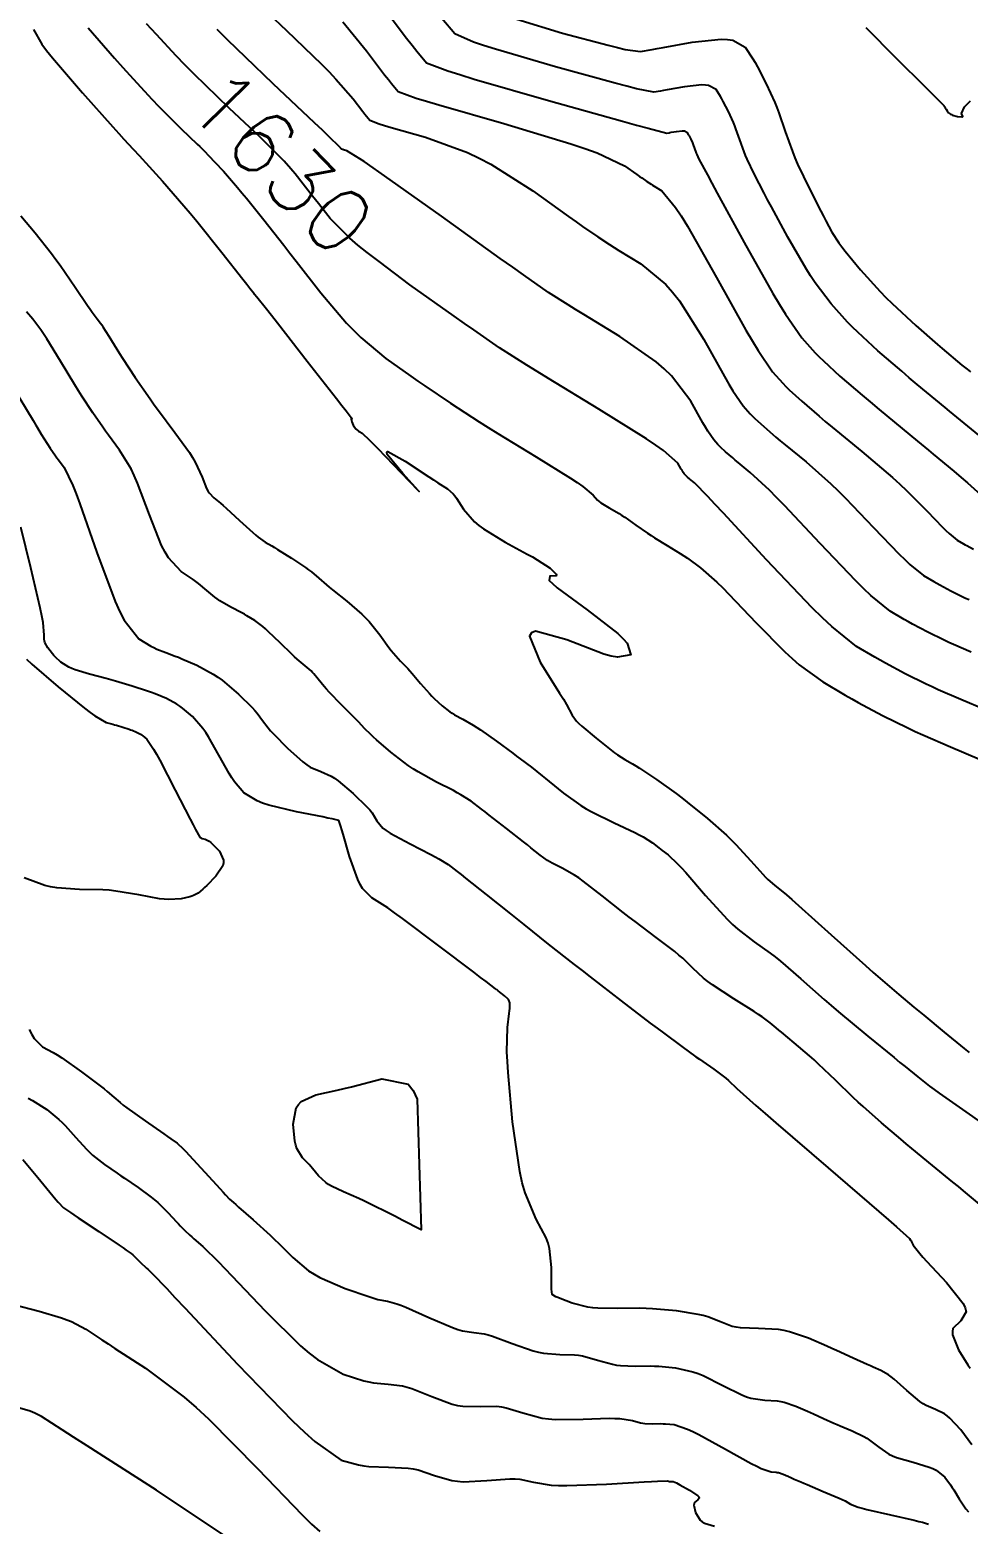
# Model space of a CAD drawing. Header units: metres. Extents: x 837117 to 838477, y 1189012 to 1191015.
# Drawn here: x 837521.6 to 837577.6, y 1189698 to 1189787.3 of the extents above; entities that cross this region are included whole.
import ezdxf

# ---------------------------------------------------------------- set-up
doc = ezdxf.new("R2010")
doc.units = ezdxf.units.M
doc.header["$LTSCALE"] = 0.3
doc.layers.add('COTAS 10', color=1, linetype='Continuous')
doc.layers.add('COTAS INT', color=252, linetype='Continuous')
doc.styles.get("Standard").update_dxf_attribs({"font": 'simplex.shx'})

msp = doc.modelspace()

# ---------------------------------------------------------------- linework, layer by layer
at = {"layer": 'COTAS 10'}
for points, elevation in [([(837578.627, 1189746.685), (837577.209, 1189747.286), (837575.848, 1189747.874), (837575.484, 1189748.04), (837575.125, 1189748.208), (837573.877, 1189748.825), (837572.694, 1189749.457), (837572.376, 1189749.633), (837572.062, 1189749.811), (837570.965, 1189750.458), (837569.49, 1189751.65), (837568.939, 1189752.171), (837568.324, 1189752.775), (837565.588, 1189755.645), (837563.017, 1189758.425), (837562.506, 1189758.971), (837562.083, 1189759.421), (837561.284, 1189760.24), (837561.082, 1189760.407), (837561.035, 1189760.446), (837560.993, 1189760.481), (837560.875, 1189760.582), (837560.789, 1189760.661), (837560.746, 1189760.704), (837560.676, 1189760.782), (837560.578, 1189760.927), (837560.54, 1189760.992), (837560.496, 1189761.066), (837560.296, 1189761.424), (837559.431, 1189762.175), (837558.967, 1189762.498), (837558.407, 1189762.872), (837555.573, 1189764.636), (837552.553, 1189766.473), (837551.874, 1189766.891), (837551.264, 1189767.271), (837549.63, 1189768.318), (837548.087, 1189769.378), (837547.534, 1189769.766), (837546.927, 1189770.195), (837544.278, 1189772.085), (837542.437, 1189773.467), (837541.718, 1189774.005), (837541.167, 1189774.453), (837540.683, 1189774.864), (837539.503, 1189776.048), (837538.809, 1189776.938), (837538.632, 1189777.164), (837538.462, 1189777.383), (837537.9, 1189778.099), (837537.41, 1189778.71), (837537.285, 1189778.862), (837537.164, 1189779.007), (837536.763, 1189779.468), (837536.032, 1189780.206), (837535.703, 1189780.525), (837535.318, 1189780.894), (837533.472, 1189782.643), (837531.373, 1189784.677), (837530.83, 1189785.226), (837530.304, 1189785.769), (837529.135, 1189787.033), (837528.539, 1189787.677)], 1630), ([(837578.276, 1189763.096), (837576.525, 1189764.53), (837576.274, 1189764.738), (837574.599, 1189766.125), (837574.122, 1189766.525), (837573.669, 1189766.907), (837572.239, 1189768.137), (837571.04, 1189769.243), (837570.732, 1189769.547), (837570.436, 1189769.85), (837569.455, 1189770.936), (837568.505, 1189772.203), (837568.228, 1189772.621), (837567.945, 1189773.067), (837566.872, 1189774.917), (837565.885, 1189776.738), (837565.657, 1189777.166), (837565.447, 1189777.56), (837564.851, 1189778.705), (837564.433, 1189779.581), (837564.335, 1189779.806), (837564.246, 1189780.022), (837563.991, 1189780.739), (837563.763, 1189781.404), (837563.692, 1189781.588), (837563.617, 1189781.773), (837563.314, 1189782.439), (837563.001, 1189783.045), (837562.919, 1189783.192), (837562.84, 1189783.329), (837562.572, 1189783.745), (837562.127, 1189783.988), (837561.937, 1189784.015), (837561.717, 1189784.025), (837560.68, 1189783.917), (837559.653, 1189783.732), (837559.439, 1189783.693), (837559.255, 1189783.66), (837558.848, 1189783.586), (837557.822, 1189783.796), (837557.249, 1189783.943), (837556.55, 1189784.127), (837552.983, 1189785.113), (837549.392, 1189786.166), (837548.678, 1189786.393), (837548.085, 1189786.592), (837546.958, 1189787.079), (837546.189, 1189787.989)], 1640), ([(837520.509, 1189766.038), (837521.752, 1189763.962), (837521.916, 1189763.691), (837522.015, 1189763.527), (837522.243, 1189763.153), (837522.773, 1189762.309), (837523.084, 1189761.859), (837523.174, 1189761.733), (837523.265, 1189761.607), (837523.61, 1189761.149), (837524.124, 1189760.09), (837524.323, 1189759.585), (837524.546, 1189758.989), (837525.556, 1189756.07), (837526.653, 1189753.141), (837526.93, 1189752.538), (837527.197, 1189752.026), (837528.066, 1189750.926), (837528.797, 1189750.487), (837528.977, 1189750.391), (837529.147, 1189750.305), (837529.678, 1189750.09), (837530.247, 1189749.889), (837530.44, 1189749.812), (837530.649, 1189749.727), (837531.533, 1189749.345), (837532.515, 1189748.812), (837532.786, 1189748.631), (837533.057, 1189748.436), (837534.03, 1189747.613), (837534.842, 1189746.814), (837535.01, 1189746.635), (837535.155, 1189746.473), (837535.473, 1189746.042), (837535.799, 1189745.596), (837535.948, 1189745.425), (837536.123, 1189745.234), (837536.967, 1189744.375), (837537.886, 1189743.557), (837538.107, 1189743.392), (837538.314, 1189743.254), (837538.943, 1189742.977), (837539.568, 1189742.715), (837539.772, 1189742.587), (837539.99, 1189742.434), (837540.891, 1189741.68), (837541.708, 1189740.874), (837541.873, 1189740.688), (837542.012, 1189740.518), (837542.29, 1189740.041), (837542.66, 1189739.602), (837542.856, 1189739.457), (837543.093, 1189739.302), (837544.284, 1189738.655), (837545.519, 1189738.033), (837545.783, 1189737.892), (837546.013, 1189737.766), (837546.561, 1189737.427), (837547.108, 1189737), (837547.338, 1189736.82), (837547.601, 1189736.612), (837548.835, 1189735.634), (837550.289, 1189734.477), (837550.692, 1189734.156), (837551.094, 1189733.835), (837552.548, 1189732.673), (837554.099, 1189731.445), (837554.563, 1189731.082), (837555.042, 1189730.709), (837556.895, 1189729.279), (837558.64, 1189727.95), (837559.05, 1189727.641), (837559.429, 1189727.356), (837560.533, 1189726.54), (837561.371, 1189725.937), (837561.582, 1189725.788), (837561.784, 1189725.645), (837562.435, 1189725.192), (837563.008, 1189724.771), (837563.16, 1189724.648), (837563.309, 1189724.522), (837563.824, 1189724.047), (837564.961, 1189723.019), (837565.502, 1189722.545), (837566.141, 1189721.988), (837569.265, 1189719.296), (837572.302, 1189716.685), (837572.886, 1189716.18), (837573.359, 1189715.77), (837574.137, 1189715.076), (837574.203, 1189714.966), (837574.226, 1189714.924), (837574.252, 1189714.877), (837574.364, 1189714.667), (837574.744, 1189714.179), (837574.939, 1189713.957), (837575.173, 1189713.697), (837576.341, 1189712.448), (837577.338, 1189711.185), (837577.464, 1189710.917), (837577.526, 1189710.684), (837577.207, 1189710.14), (837576.733, 1189709.684), (837576.697, 1189709.508), (837576.702, 1189709.31), (837577.065, 1189708.415), (837577.628, 1189707.517), (837577.76, 1189707.317)], 1620), ([(837520.577, 1189711.121), (837522.108, 1189710.728), (837523.447, 1189710.334), (837523.762, 1189710.218), (837524.052, 1189710.1), (837524.9, 1189709.648), (837525.868, 1189709.007), (837526.234, 1189708.768), (837526.642, 1189708.504), (837528.471, 1189707.33), (837530.781, 1189705.589), (837531.493, 1189704.966), (837532.236, 1189704.283), (837535.178, 1189701.308), (837537.837, 1189698.55), (837538.401, 1189698.003), (837538.891, 1189697.55)], 1610)]:
    msp.add_lwpolyline(points, dxfattribs=dict(at, elevation=elevation))
at = {"layer": 'COTAS INT'}
for points, elevation in [([(837534.716, 1189789.372), (837536.89, 1189787.286), (837538.984, 1189785.264), (837539.443, 1189784.8), (837539.85, 1189784.376), (837540.882, 1189783.189), (837541.455, 1189782.435), (837541.572, 1189782.284), (837541.672, 1189782.158), (837541.879, 1189781.912), (837542.444, 1189781.707), (837542.767, 1189781.607), (837543.164, 1189781.488), (837545.202, 1189780.903), (837547.715, 1189779.98), (837548.412, 1189779.648), (837549.109, 1189779.283), (837551.629, 1189777.688), (837553.757, 1189776.164), (837554.208, 1189775.844), (837554.598, 1189775.567), (837555.506, 1189774.937), (837556.214, 1189774.483), (837556.478, 1189774.318), (837556.772, 1189774.137), (837558.081, 1189773.341), (837559.571, 1189772.096), (837559.979, 1189771.632), (837560.386, 1189771.116), (837561.836, 1189768.819), (837563.072, 1189766.606), (837563.342, 1189766.143), (837563.582, 1189765.744), (837564.188, 1189764.844), (837564.622, 1189764.363), (837564.753, 1189764.229), (837564.889, 1189764.094), (837565.421, 1189763.604), (837566.151, 1189762.979), (837566.413, 1189762.76), (837566.7, 1189762.52), (837567.952, 1189761.487), (837569.435, 1189760.18), (837569.869, 1189759.767), (837570.312, 1189759.332), (837571.993, 1189757.581), (837573.514, 1189755.986), (837573.855, 1189755.65), (837574.161, 1189755.361), (837574.981, 1189754.699), (837575.59, 1189754.339), (837575.764, 1189754.241), (837575.941, 1189754.143), (837576.598, 1189753.792), (837577.292, 1189753.449), (837577.491, 1189753.356), (837577.693, 1189753.263)], 1634), ([(837542.471, 1189788.935), (837544.077, 1189786.821), (837544.406, 1189786.398), (837544.683, 1189786.045), (837545.265, 1189785.356), (837546.539, 1189784.87), (837547.252, 1189784.644), (837548.122, 1189784.38), (837552.567, 1189783.096), (837556.976, 1189781.861), (837557.823, 1189781.626), (837558.508, 1189781.438), (837559.632, 1189781.146), (837559.762, 1189781.17), (837559.821, 1189781.181), (837559.889, 1189781.193), (837560.218, 1189781.252), (837560.549, 1189781.287), (837560.619, 1189781.284), (837560.68, 1189781.275), (837560.822, 1189781.197), (837560.908, 1189781.064), (837560.933, 1189781.02), (837560.959, 1189780.974), (837561.059, 1189780.78), (837561.156, 1189780.567), (837561.18, 1189780.508), (837561.203, 1189780.449), (837561.276, 1189780.236), (837561.358, 1189780.007), (837561.386, 1189779.938), (837561.417, 1189779.866), (837561.551, 1189779.586), (837562.056, 1189778.644), (837562.321, 1189778.154), (837562.641, 1189777.566), (837564.248, 1189774.617), (837565.971, 1189771.555), (837566.363, 1189770.894), (837566.719, 1189770.316), (837567.699, 1189768.905), (837568.498, 1189768.021), (837568.739, 1189767.774), (837568.99, 1189767.527), (837569.966, 1189766.626), (837571.309, 1189765.478), (837571.79, 1189765.075), (837572.318, 1189764.634), (837574.62, 1189762.734), (837575.279, 1189762.188), (837575.555, 1189761.96), (837576.787, 1189760.938), (837577.231, 1189760.563), (837577.607, 1189760.24), (837578.399, 1189759.516)], 1638), ([(837540.264, 1189787.802), (837541.677, 1189786.062), (837542.766, 1189784.628), (837542.989, 1189784.341), (837543.177, 1189784.102), (837543.572, 1189783.634), (837544.645, 1189783.245), (837545.261, 1189783.055), (837546.014, 1189782.829), (837549.888, 1189781.717), (837553.899, 1189780.513), (837554.739, 1189780.229), (837555.463, 1189779.967), (837557.1, 1189779.199), (837557.837, 1189778.671), (837557.994, 1189778.56), (837558.129, 1189778.465), (837558.443, 1189778.246), (837558.688, 1189778.089), (837558.78, 1189778.032), (837558.882, 1189777.969), (837559.335, 1189777.693), (837560.154, 1189776.709), (837560.485, 1189776.199), (837560.863, 1189775.586), (837562.606, 1189772.517), (837564.36, 1189769.376), (837564.744, 1189768.718), (837565.084, 1189768.152), (837565.943, 1189766.875), (837566.56, 1189766.192), (837566.746, 1189766.001), (837566.939, 1189765.81), (837567.694, 1189765.115), (837568.73, 1189764.229), (837569.101, 1189763.917), (837569.509, 1189763.577), (837571.286, 1189762.111), (837573.111, 1189760.559), (837573.55, 1189760.165), (837573.959, 1189759.786), (837575.196, 1189758.548), (837576.108, 1189757.592), (837576.313, 1189757.39), (837576.497, 1189757.217), (837576.988, 1189756.819), (837577.354, 1189756.604), (837577.459, 1189756.544), (837577.565, 1189756.486), (837577.959, 1189756.275)], 1636), ([(837550.661, 1189787.952), (837553.399, 1189787.129), (837556.124, 1189786.394), (837556.674, 1189786.259), (837557.136, 1189786.154), (837558.064, 1189786.025), (837558.749, 1189786.15), (837559.057, 1189786.206), (837559.416, 1189786.271), (837561.143, 1189786.582), (837562.885, 1189786.764), (837563.254, 1189786.747), (837563.574, 1189786.701), (837564.321, 1189786.293), (837564.772, 1189785.593), (837564.905, 1189785.363), (837565.042, 1189785.117), (837565.568, 1189784.099), (837566.077, 1189782.979), (837566.203, 1189782.669), (837566.323, 1189782.359), (837566.706, 1189781.241), (837567.135, 1189780.038), (837567.285, 1189779.674), (837567.448, 1189779.297), (837568.151, 1189777.824), (837568.838, 1189776.476), (837568.992, 1189776.177), (837569.13, 1189775.91), (837569.496, 1189775.217), (837569.92, 1189774.579), (837570.093, 1189774.347), (837570.291, 1189774.091), (837571.211, 1189772.967), (837572.374, 1189771.68), (837572.725, 1189771.32), (837573.09, 1189770.96), (837574.512, 1189769.648), (837575.81, 1189768.516), (837576.096, 1189768.268), (837576.35, 1189768.05), (837577.001, 1189767.499), (837577.268, 1189767.284), (837577.576, 1189767.034), (837577.781, 1189766.869)], 1642), ([(837521.77, 1189787.332), (837522.273, 1189786.47), (837522.56, 1189786.091), (837522.91, 1189785.651), (837524.706, 1189783.556), (837526.516, 1189781.522), (837526.876, 1189781.12), (837527.174, 1189780.789), (837527.739, 1189780.177), (837528.106, 1189779.792), (837528.28, 1189779.603), (837528.486, 1189779.378), (837529.489, 1189778.272), (837530.767, 1189776.804), (837531.146, 1189776.352), (837531.536, 1189775.88), (837533.036, 1189774.011), (837534.287, 1189772.418), (837534.52, 1189772.12), (837534.704, 1189771.885), (837534.959, 1189771.551), (837534.944, 1189771.565), (837534.957, 1189771.549), (837534.978, 1189771.525), (837535.119, 1189771.364), (837535.699, 1189770.643), (837535.997, 1189770.265), (837536.355, 1189769.809), (837538.145, 1189767.519), (837539.881, 1189765.288), (837540.206, 1189764.87), (837540.462, 1189764.539), (837540.825, 1189764.061), (837540.773, 1189764.087), (837540.769, 1189764.073), (837540.77, 1189764.05), (837540.808, 1189763.889), (837540.889, 1189763.687), (837540.916, 1189763.638), (837540.946, 1189763.591), (837541.072, 1189763.448), (837541.211, 1189763.334), (837541.249, 1189763.307), (837541.287, 1189763.281), (837541.424, 1189763.202), (837541.86, 1189762.801), (837542.087, 1189762.573), (837542.361, 1189762.294), (837543.733, 1189760.862), (837544.771, 1189759.778), (837544.833, 1189759.718), (837544.798, 1189759.762), (837543.86, 1189760.79), (837542.923, 1189761.944), (837542.888, 1189762.068), (837542.951, 1189762.107), (837543.991, 1189761.542), (837545.399, 1189760.606), (837545.694, 1189760.411), (837545.948, 1189760.245), (837546.523, 1189759.877), (837546.857, 1189759.58), (837546.959, 1189759.458), (837547.065, 1189759.319), (837547.484, 1189758.673), (837548.136, 1189757.909), (837548.39, 1189757.696), (837548.675, 1189757.482), (837549.968, 1189756.704), (837551.292, 1189755.986), (837551.597, 1189755.811), (837551.875, 1189755.645), (837552.656, 1189755.133), (837553.021, 1189754.79), (837553.038, 1189754.731), (837553.017, 1189754.689), (837552.635, 1189754.666), (837552.598, 1189754.408), (837552.794, 1189754.216), (837553.08, 1189753.972), (837554.861, 1189752.658), (837556.701, 1189751.236), (837557.024, 1189750.925), (837557.267, 1189750.65), (837557.471, 1189749.953), (837556.689, 1189749.811), (837556.309, 1189749.885), (837555.859, 1189750.008), (837553.647, 1189750.864), (837551.778, 1189751.374), (837551.544, 1189751.279), (837551.433, 1189751.081), (837552.058, 1189749.516), (837553.219, 1189747.673), (837553.447, 1189747.301), (837553.634, 1189746.989), (837553.97, 1189746.36), (837554.232, 1189746.002), (837554.372, 1189745.86), (837554.542, 1189745.7), (837555.4, 1189744.969), (837556.302, 1189744.258), (837556.499, 1189744.111), (837556.674, 1189743.986), (837557.118, 1189743.713), (837557.587, 1189743.449), (837557.778, 1189743.33), (837557.996, 1189743.19), (837559.005, 1189742.516), (837560.192, 1189741.668), (837560.523, 1189741.419), (837560.855, 1189741.163), (837562.061, 1189740.184), (837563.195, 1189739.174), (837563.482, 1189738.899), (837563.757, 1189738.626), (837564.651, 1189737.653), (837565.366, 1189736.843), (837565.528, 1189736.673), (837565.675, 1189736.526), (837566.076, 1189736.19), (837566.775, 1189735.624), (837567.111, 1189735.332), (837567.508, 1189734.981), (837569.453, 1189733.228), (837571.499, 1189731.381), (837571.959, 1189730.971), (837572.374, 1189730.605), (837573.489, 1189729.653), (837574.401, 1189728.904), (837574.688, 1189728.667), (837574.99, 1189728.417), (837576.203, 1189727.408), (837577.408, 1189726.422), (837577.704, 1189726.188)], 1626), ([(837525.051, 1189787.449), (837526.622, 1189785.617), (837527.126, 1189785.063), (837527.727, 1189784.4), (837528.41, 1189783.645), (837528.853, 1189783.173), (837529.274, 1189782.733), (837530.605, 1189781.41), (837531.557, 1189780.494), (837531.712, 1189780.343), (837531.992, 1189780.064), (837532.259, 1189779.792), (837532.617, 1189779.412), (837533.126, 1189778.87), (837533.976, 1189777.891), (837534.234, 1189777.584), (837534.5, 1189777.261), (837535.541, 1189775.962), (837536.734, 1189774.442), (837537.096, 1189773.979), (837537.471, 1189773.497), (837538.944, 1189771.607), (837540.493, 1189769.781), (837540.917, 1189769.341), (837541.339, 1189768.929), (837542.843, 1189767.674), (837544.341, 1189766.614), (837544.757, 1189766.324), (837545.175, 1189766.036), (837546.693, 1189765.008), (837548.408, 1189763.896), (837548.95, 1189763.554), (837549.521, 1189763.197), (837551.828, 1189761.786), (837553.87, 1189760.519), (837554.274, 1189760.252), (837554.608, 1189760.022), (837555.234, 1189759.495), (837555.482, 1189759.204), (837555.579, 1189759.123), (837555.687, 1189759.041), (837556.18, 1189758.745), (837556.773, 1189758.406), (837556.945, 1189758.298), (837557.12, 1189758.184), (837557.783, 1189757.72), (837558.486, 1189757.227), (837558.688, 1189757.094), (837558.892, 1189756.963), (837559.655, 1189756.504), (837560.435, 1189756.027), (837560.651, 1189755.884), (837560.867, 1189755.737), (837561.645, 1189755.168), (837562.626, 1189754.3), (837562.97, 1189753.964), (837563.346, 1189753.587), (837564.963, 1189751.879), (837566.684, 1189750.133), (837567.125, 1189749.731), (837567.55, 1189749.365), (837568.958, 1189748.337), (837570.298, 1189747.546), (837570.682, 1189747.33), (837571.07, 1189747.114), (837572.517, 1189746.342), (837574.042, 1189745.588), (837574.48, 1189745.383), (837574.925, 1189745.18), (837576.589, 1189744.46), (837578.322, 1189743.726)], 1628), ([(837577.83, 1189750.111), (837576.771, 1189750.569), (837576.487, 1189750.698), (837576.209, 1189750.828), (837575.238, 1189751.308), (837574.317, 1189751.8), (837574.07, 1189751.937), (837573.826, 1189752.075), (837572.973, 1189752.578), (837571.826, 1189753.505), (837571.397, 1189753.911), (837570.919, 1189754.38), (837568.791, 1189756.613), (837566.664, 1189758.879), (837566.187, 1189759.369), (837565.759, 1189759.8), (837564.618, 1189760.864), (837563.891, 1189761.464), (837563.724, 1189761.603), (837563.572, 1189761.73), (837563.148, 1189762.093), (837562.839, 1189762.377), (837562.76, 1189762.456), (837562.684, 1189762.533), (837562.432, 1189762.813), (837562.08, 1189763.336), (837561.941, 1189763.567), (837561.784, 1189763.836), (837561.066, 1189765.121), (837559.908, 1189766.645), (837559.473, 1189767.065), (837558.989, 1189767.484), (837556.827, 1189768.989), (837554.663, 1189770.305), (837554.176, 1189770.605), (837553.739, 1189770.877), (837552.568, 1189771.627), (837551.067, 1189772.67), (837550.422, 1189773.127), (837549.677, 1189773.657), (837546.157, 1189776.176), (837542.755, 1189778.598), (837542.085, 1189779.066), (837541.532, 1189779.447), (837540.515, 1189780.09), (837540.314, 1189780.148), (837540.274, 1189780.159), (837540.242, 1189780.169), (837540.186, 1189780.189), (837540.166, 1189780.214), (837540.156, 1189780.226), (837540.144, 1189780.241), (837540.087, 1189780.316), (837539.436, 1189780.95), (837539.049, 1189781.318), (837538.573, 1189781.769), (837536.109, 1189784.092), (837534.447, 1189785.687), (837533.388, 1189786.702), (837532.75, 1189787.333)], 1632), ([(837571.527, 1189787.453), (837573.322, 1189785.653), (837575.085, 1189783.898), (837575.427, 1189783.557), (837575.706, 1189783.278), (837576.181, 1189782.793), (837576.241, 1189782.713), (837576.257, 1189782.69), (837576.273, 1189782.666), (837576.328, 1189782.576), (837576.384, 1189782.485), (837576.399, 1189782.461), (837576.415, 1189782.437), (837576.475, 1189782.356), (837576.594, 1189782.276), (837576.648, 1189782.252), (837576.711, 1189782.228), (837577.011, 1189782.139), (837577.266, 1189782.11), (837577.3, 1189782.125), (837577.318, 1189782.149), (837577.252, 1189782.319), (837577.414, 1189782.714), (837577.575, 1189782.88), (837577.788, 1189783.071)], 1644), ([(837521.022, 1189776.193), (837521.871, 1189775.185), (837522.852, 1189773.948), (837523.115, 1189773.598), (837523.373, 1189773.245), (837524.273, 1189771.945), (837525.005, 1189770.85), (837525.158, 1189770.627), (837525.289, 1189770.439), (837525.583, 1189770.048), (837525.781, 1189769.788), (837525.853, 1189769.682), (837525.931, 1189769.561), (837526.275, 1189769.003), (837526.755, 1189768.228), (837526.92, 1189767.971), (837527.098, 1189767.695), (837527.86, 1189766.546), (837528.742, 1189765.269), (837528.997, 1189764.913), (837529.257, 1189764.556), (837530.233, 1189763.258), (837531.094, 1189762.053), (837531.281, 1189761.756), (837531.445, 1189761.473), (837531.854, 1189760.582), (837532.121, 1189759.91), (837532.196, 1189759.766), (837532.272, 1189759.641), (837532.552, 1189759.339), (837532.961, 1189759.022), (837533.118, 1189758.887), (837533.294, 1189758.731), (837534.09, 1189757.995), (837534.884, 1189757.268), (837535.059, 1189757.117), (837535.215, 1189756.988), (837535.615, 1189756.703), (837536.023, 1189756.469), (837536.184, 1189756.371), (837536.366, 1189756.26), (837537.195, 1189755.74), (837538.034, 1189755.185), (837538.221, 1189755.051), (837538.389, 1189754.926), (837538.836, 1189754.547), (837539.287, 1189754.139), (837539.457, 1189753.996), (837539.648, 1189753.84), (837540.504, 1189753.168), (837541.408, 1189752.397), (837541.63, 1189752.179), (837541.839, 1189751.959), (837542.488, 1189751.146), (837543.022, 1189750.404), (837543.158, 1189750.228), (837543.289, 1189750.066), (837543.719, 1189749.588), (837544.143, 1189749.144), (837544.271, 1189749.002), (837544.403, 1189748.853), (837544.916, 1189748.25), (837545.441, 1189747.648), (837545.581, 1189747.499), (837545.719, 1189747.359), (837546.196, 1189746.919), (837546.668, 1189746.558), (837546.802, 1189746.468), (837546.937, 1189746.382), (837547.438, 1189746.107), (837548.058, 1189745.756), (837548.268, 1189745.623), (837548.494, 1189745.473), (837549.451, 1189744.8), (837550.42, 1189744.087), (837550.654, 1189743.912), (837550.872, 1189743.748), (837551.538, 1189743.236), (837552.179, 1189742.727), (837552.382, 1189742.564), (837552.596, 1189742.393), (837553.461, 1189741.694), (837554.495, 1189740.958), (837554.815, 1189740.762), (837555.151, 1189740.571), (837556.487, 1189739.909), (837557.71, 1189739.339), (837557.975, 1189739.204), (837558.208, 1189739.08), (837558.78, 1189738.718), (837559.144, 1189738.429), (837559.245, 1189738.351), (837559.346, 1189738.274), (837559.712, 1189738.001), (837560.278, 1189737.468), (837560.505, 1189737.225), (837560.763, 1189736.942), (837561.95, 1189735.578), (837563.239, 1189734.158), (837563.561, 1189733.841), (837563.868, 1189733.556), (837564.851, 1189732.797), (837565.816, 1189732.129), (837566.112, 1189731.9), (837566.419, 1189731.652), (837567.631, 1189730.6), (837569.032, 1189729.359), (837569.458, 1189728.993), (837569.901, 1189728.617), (837571.64, 1189727.175), (837573.222, 1189725.883), (837573.566, 1189725.601), (837573.869, 1189725.353), (837574.626, 1189724.728), (837575.334, 1189724.179), (837575.607, 1189723.979), (837575.913, 1189723.757), (837577.295, 1189722.779), (837578.632, 1189721.852)], 1624), ([(837578.429, 1189717.025), (837577.367, 1189717.916), (837577.055, 1189718.176), (837576.735, 1189718.44), (837575.515, 1189719.441), (837574.275, 1189720.461), (837573.943, 1189720.738), (837573.615, 1189721.012), (837572.469, 1189721.984), (837571.368, 1189722.956), (837571.068, 1189723.23), (837570.771, 1189723.507), (837569.713, 1189724.526), (837568.7, 1189725.499), (837568.43, 1189725.747), (837568.165, 1189725.986), (837567.247, 1189726.771), (837566.486, 1189727.396), (837566.32, 1189727.533), (837566.174, 1189727.656), (837565.81, 1189727.971), (837565.331, 1189728.323), (837565.113, 1189728.468), (837564.858, 1189728.633), (837563.627, 1189729.405), (837562.357, 1189730.236), (837562.077, 1189730.439), (837561.828, 1189730.63), (837561.186, 1189731.224), (837560.583, 1189731.822), (837560.358, 1189732.016), (837560.109, 1189732.221), (837559, 1189733.067), (837557.732, 1189734.011), (837557.381, 1189734.279), (837557.031, 1189734.55), (837555.769, 1189735.554), (837554.634, 1189736.431), (837554.364, 1189736.622), (837554.113, 1189736.79), (837553.367, 1189737.213), (837552.788, 1189737.499), (837552.642, 1189737.583), (837552.503, 1189737.667), (837552.055, 1189737.986), (837551.501, 1189738.431), (837551.295, 1189738.594), (837551.066, 1189738.775), (837550.05, 1189739.577), (837549.017, 1189740.384), (837548.778, 1189740.569), (837548.559, 1189740.737), (837547.936, 1189741.204), (837547.32, 1189741.599), (837547.106, 1189741.721), (837546.872, 1189741.849), (837545.87, 1189742.357), (837544.765, 1189742.963), (837544.466, 1189743.152), (837544.171, 1189743.351), (837543.131, 1189744.146), (837542.272, 1189744.883), (837542.09, 1189745.046), (837541.932, 1189745.19), (837541.566, 1189745.559), (837541.23, 1189745.929), (837541.091, 1189746.073), (837540.932, 1189746.237), (837540.193, 1189746.978), (837539.451, 1189747.735), (837539.29, 1189747.908), (837539.148, 1189748.065), (837538.796, 1189748.498), (837538.538, 1189748.821), (837538.455, 1189748.909), (837538.367, 1189748.995), (837538.008, 1189749.302), (837537.541, 1189749.697), (837537.385, 1189749.839), (837537.218, 1189749.996), (837536.518, 1189750.684), (837535.814, 1189751.363), (837535.645, 1189751.516), (837535.486, 1189751.652), (837535.003, 1189752.015), (837534.534, 1189752.297), (837534.383, 1189752.383), (837534.224, 1189752.471), (837533.575, 1189752.819), (837532.923, 1189753.193), (837532.763, 1189753.298), (837532.611, 1189753.405), (837532.133, 1189753.797), (837531.643, 1189754.215), (837531.483, 1189754.338), (837531.312, 1189754.463), (837530.607, 1189754.941), (837529.845, 1189755.762), (837529.638, 1189756.104), (837529.432, 1189756.496), (837528.705, 1189758.326), (837527.996, 1189760.231), (837527.802, 1189760.67), (837527.609, 1189761.072), (837526.921, 1189762.203), (837526.261, 1189763.082), (837526.085, 1189763.323), (837525.913, 1189763.564), (837525.316, 1189764.427), (837524.671, 1189765.424), (837524.467, 1189765.749), (837524.253, 1189766.095), (837523.392, 1189767.521), (837522.572, 1189768.855), (837522.385, 1189769.143), (837522.214, 1189769.397), (837521.739, 1189770.019), (837521.357, 1189770.47)], 1622), ([(837577.863, 1189702.739), (837577.2, 1189703.628), (837576.554, 1189704.326), (837576.388, 1189704.469), (837576.228, 1189704.589), (837575.695, 1189704.841), (837575.129, 1189705.084), (837574.947, 1189705.198), (837574.754, 1189705.333), (837573.969, 1189705.992), (837573.212, 1189706.657), (837573.038, 1189706.796), (837572.879, 1189706.916), (837572.432, 1189707.187), (837571.966, 1189707.388), (837571.795, 1189707.463), (837571.606, 1189707.548), (837570.771, 1189707.924), (837569.782, 1189708.37), (837569.496, 1189708.497), (837569.204, 1189708.626), (837568.106, 1189709.107), (837566.958, 1189709.497), (837566.635, 1189709.569), (837566.31, 1189709.625), (837565.117, 1189709.695), (837564.033, 1189709.735), (837563.776, 1189709.771), (837563.538, 1189709.819), (837562.836, 1189710.083), (837562.081, 1189710.389), (837561.81, 1189710.463), (837561.512, 1189710.532), (837560.211, 1189710.743), (837558.775, 1189710.876), (837558.391, 1189710.896), (837558.014, 1189710.909), (837556.703, 1189710.894), (837555.511, 1189710.904), (837555.209, 1189710.933), (837554.919, 1189710.973), (837553.972, 1189711.21), (837553.262, 1189711.479), (837553.122, 1189711.539), (837553.005, 1189711.593), (837552.786, 1189711.733), (837552.743, 1189712.038), (837552.737, 1189712.195), (837552.734, 1189712.384), (837552.748, 1189713.329), (837552.626, 1189714.475), (837552.538, 1189714.79), (837552.427, 1189715.105), (837551.829, 1189716.234), (837551.155, 1189717.809), (837550.995, 1189718.405), (837550.846, 1189719.07), (837550.407, 1189722.049), (837550.141, 1189725.001), (837550.102, 1189725.649), (837550.078, 1189726.224), (837550.115, 1189727.689), (837550.218, 1189728.512), (837550.236, 1189728.683), (837550.249, 1189728.829), (837550.257, 1189729.149), (837550.192, 1189729.311), (837550.16, 1189729.358), (837550.121, 1189729.405), (837549.926, 1189729.581), (837549.724, 1189729.736), (837549.68, 1189729.77), (837549.642, 1189729.8), (837549.545, 1189729.876), (837549.483, 1189729.926), (837549.465, 1189729.94), (837549.448, 1189729.954), (837549.385, 1189730.003), (837548.83, 1189730.428), (837548.502, 1189730.678), (837548.099, 1189730.986), (837546.013, 1189732.575), (837543.828, 1189734.209), (837543.362, 1189734.545), (837542.957, 1189734.83), (837541.995, 1189735.439), (837541.446, 1189735.986), (837541.301, 1189736.233), (837541.159, 1189736.521), (837540.671, 1189737.906), (837540.288, 1189739.242), (837540.212, 1189739.499), (837540.149, 1189739.708), (837540.03, 1189740.057), (837539.622, 1189740.155), (837539.377, 1189740.206), (837539.074, 1189740.267), (837537.503, 1189740.574), (837535.835, 1189740.977), (837535.471, 1189741.099), (837535.149, 1189741.225), (837534.342, 1189741.717), (837533.792, 1189742.378), (837533.633, 1189742.61), (837533.471, 1189742.864), (837532.863, 1189743.959), (837532.24, 1189745.064), (837532.069, 1189745.324), (837531.899, 1189745.564), (837531.29, 1189746.265), (837530.684, 1189746.777), (837530.516, 1189746.899), (837530.347, 1189747.011), (837529.736, 1189747.343), (837529.046, 1189747.624), (837528.829, 1189747.704), (837528.599, 1189747.785), (837527.674, 1189748.085), (837526.675, 1189748.382), (837526.4, 1189748.461), (837526.124, 1189748.538), (837525.134, 1189748.804), (837524.268, 1189749.069), (837524.072, 1189749.145), (837523.895, 1189749.224), (837523.411, 1189749.519), (837523.073, 1189749.834), (837522.987, 1189749.926), (837522.905, 1189750.019), (837522.638, 1189750.369), (837522.457, 1189750.706), (837522.429, 1189750.791), (837522.411, 1189750.873), (837522.424, 1189751.137), (837522.348, 1189751.9), (837522.273, 1189752.296), (837522.174, 1189752.772), (837521.623, 1189755.16), (837521.027, 1189757.59)], 1618), ([(837521.363, 1189749.71), (837521.687, 1189749.411), (837523.248, 1189748.055), (837524.823, 1189746.769), (837525.157, 1189746.515), (837525.447, 1189746.306), (837526.125, 1189745.917), (837526.516, 1189745.812), (837526.624, 1189745.782), (837526.733, 1189745.751), (837527.126, 1189745.634), (837527.491, 1189745.515), (837527.581, 1189745.483), (837527.667, 1189745.452), (837527.938, 1189745.341), (837528.179, 1189745.21), (837528.246, 1189745.166), (837528.312, 1189745.118), (837528.551, 1189744.916), (837528.957, 1189744.313), (837529.128, 1189744.013), (837529.326, 1189743.654), (837530.253, 1189741.876), (837531.144, 1189740.132), (837531.318, 1189739.795), (837531.461, 1189739.521), (837531.716, 1189739.059), (837531.795, 1189739.012), (837531.827, 1189739), (837531.863, 1189738.988), (837532.03, 1189738.948), (837532.28, 1189738.815), (837532.369, 1189738.744), (837532.466, 1189738.659), (837532.886, 1189738.23), (837533.144, 1189737.681), (837533.138, 1189737.52), (837533.099, 1189737.356), (837532.68, 1189736.73), (837532.13, 1189736.178), (837532.008, 1189736.06), (837531.899, 1189735.957), (837531.617, 1189735.709), (837531.343, 1189735.566), (837531.24, 1189735.529), (837531.124, 1189735.492), (837530.607, 1189735.367), (837529.858, 1189735.332), (837529.596, 1189735.351), (837529.311, 1189735.384), (837528.082, 1189735.606), (837526.696, 1189735.843), (837526.31, 1189735.885), (837525.924, 1189735.916), (837524.525, 1189735.942), (837523.165, 1189736.023), (837522.804, 1189736.088), (837522.45, 1189736.173), (837521.226, 1189736.634)], 1616), ([(837521.519, 1189727.57), (837521.673, 1189727.27), (837521.823, 1189727.02), (837522.319, 1189726.525), (837522.958, 1189726.191), (837523.197, 1189726.041), (837523.463, 1189725.867), (837524.648, 1189725.029), (837525.771, 1189724.189), (837525.999, 1189724.014), (837526.189, 1189723.862), (837526.574, 1189723.52), (837526.954, 1189723.191), (837527.141, 1189723.048), (837527.363, 1189722.882), (837528.462, 1189722.096), (837529.564, 1189721.324), (837529.788, 1189721.168), (837529.977, 1189721.036), (837530.368, 1189720.766), (837530.72, 1189720.435), (837530.885, 1189720.265), (837531.079, 1189720.06), (837532.022, 1189719.039), (837532.937, 1189718.034), (837533.114, 1189717.84), (837533.257, 1189717.684), (837533.497, 1189717.423), (837533.726, 1189717.221), (837533.863, 1189717.101), (837534.032, 1189716.953), (837534.907, 1189716.189), (837535.929, 1189715.267), (837536.19, 1189715.021), (837536.442, 1189714.777), (837537.273, 1189713.929), (837538.222, 1189713.145), (837538.548, 1189712.942), (837538.902, 1189712.746), (837540.407, 1189712.091), (837541.819, 1189711.599), (837542.114, 1189711.506), (837542.367, 1189711.431), (837542.933, 1189711.317), (837543.492, 1189711.174), (837543.74, 1189711.081), (837544.03, 1189710.965), (837545.414, 1189710.351), (837546.829, 1189709.747), (837547.137, 1189709.636), (837547.41, 1189709.55), (837548.093, 1189709.444), (837548.718, 1189709.378), (837548.953, 1189709.317), (837549.215, 1189709.237), (837550.388, 1189708.794), (837551.644, 1189708.35), (837551.959, 1189708.271), (837552.26, 1189708.209), (837553.228, 1189708.142), (837554.107, 1189708.123), (837554.352, 1189708.092), (837554.598, 1189708.049), (837555.491, 1189707.802), (837556.383, 1189707.552), (837556.628, 1189707.508), (837556.872, 1189707.475), (837557.746, 1189707.446), (837558.642, 1189707.457), (837558.9, 1189707.448), (837559.162, 1189707.434), (837560.144, 1189707.343), (837561.194, 1189707.106), (837561.499, 1189707), (837561.81, 1189706.876), (837562.985, 1189706.284), (837564.109, 1189705.72), (837564.388, 1189705.615), (837564.653, 1189705.531), (837565.494, 1189705.409), (837566.234, 1189705.365), (837566.436, 1189705.33), (837566.636, 1189705.286), (837567.348, 1189705.044), (837568.03, 1189704.745), (837568.211, 1189704.665), (837568.389, 1189704.586), (837569.002, 1189704.31), (837569.623, 1189704.033), (837569.806, 1189703.954), (837569.993, 1189703.873), (837570.708, 1189703.572), (837571.404, 1189703.234), (837571.58, 1189703.13), (837571.748, 1189703.022), (837572.293, 1189702.592), (837572.91, 1189702.174), (837573.124, 1189702.074), (837573.357, 1189701.98), (837574.352, 1189701.693), (837575.32, 1189701.409), (837575.536, 1189701.316), (837575.73, 1189701.217), (837576.24, 1189700.809), (837576.592, 1189700.337), (837576.686, 1189700.197), (837576.779, 1189700.053), (837577.098, 1189699.501), (837577.505, 1189698.904), (837577.653, 1189698.731)], 1616), ([(837543.41, 1189716.38), (837543.141, 1189716.517), (837541.847, 1189717.163), (837541.53, 1189717.315), (837541.231, 1189717.454), (837540.302, 1189717.856), (837539.581, 1189718.201), (837539.414, 1189718.304), (837539.26, 1189718.411), (837538.821, 1189718.824), (837538.462, 1189719.254), (837538.358, 1189719.37), (837538.253, 1189719.486), (837537.859, 1189719.895), (837537.527, 1189720.448), (837537.46, 1189720.653), (837537.404, 1189720.882), (837537.296, 1189721.897), (837537.482, 1189722.876), (837537.612, 1189723.081), (837537.776, 1189723.258), (837538.652, 1189723.66), (837539.924, 1189723.939), (837540.338, 1189724.038), (837540.778, 1189724.147), (837542.59, 1189724.619), (837544.173, 1189724.305), (837544.469, 1189723.917), (837544.703, 1189723.4), (837544.945, 1189715.59), (837543.818, 1189716.17), (837543.41, 1189716.38)], 1618), ([(837521.463, 1189723.451), (837521.727, 1189723.311), (837522.569, 1189722.779), (837523.292, 1189722.188), (837523.483, 1189722.01), (837523.669, 1189721.826), (837524.307, 1189721.114), (837524.94, 1189720.409), (837525.124, 1189720.23), (837525.312, 1189720.058), (837526.022, 1189719.497), (837526.776, 1189718.973), (837526.992, 1189718.825), (837527.211, 1189718.675), (837528.028, 1189718.123), (837528.812, 1189717.55), (837529.01, 1189717.387), (837529.201, 1189717.222), (837529.821, 1189716.61), (837530.322, 1189716.067), (837530.436, 1189715.945), (837530.54, 1189715.835), (837530.829, 1189715.54), (837531.127, 1189715.264), (837531.236, 1189715.165), (837531.357, 1189715.057), (837531.891, 1189714.587), (837532.834, 1189713.674), (837533.213, 1189713.287), (837533.642, 1189712.841), (837535.619, 1189710.746), (837537.74, 1189708.659), (837538.26, 1189708.218), (837538.752, 1189707.838), (837540.284, 1189706.959), (837541.513, 1189706.57), (837541.813, 1189706.497), (837542.095, 1189706.44), (837542.969, 1189706.361), (837543.83, 1189706.262), (837544.105, 1189706.191), (837544.396, 1189706.103), (837545.577, 1189705.628), (837546.805, 1189705.173), (837547.124, 1189705.097), (837547.436, 1189705.042), (837548.487, 1189705.023), (837549.481, 1189705.04), (837549.756, 1189705.007), (837550.03, 1189704.958), (837551.021, 1189704.649), (837552.176, 1189704.338), (837552.554, 1189704.289), (837552.958, 1189704.255), (837554.625, 1189704.265), (837556.192, 1189704.323), (837556.532, 1189704.319), (837556.832, 1189704.306), (837557.579, 1189704.19), (837558.058, 1189704.056), (837558.189, 1189704.032), (837558.32, 1189704.014), (837558.79, 1189703.999), (837559.271, 1189704.005), (837559.409, 1189704), (837559.55, 1189703.993), (837560.077, 1189703.944), (837560.876, 1189703.68), (837561.188, 1189703.537), (837561.539, 1189703.364), (837563.134, 1189702.486), (837564.681, 1189701.622), (837565.001, 1189701.458), (837565.274, 1189701.326), (837565.871, 1189701.122), (837566.158, 1189701.105), (837566.236, 1189701.092), (837566.314, 1189701.074), (837566.591, 1189700.98), (837566.856, 1189700.864), (837566.926, 1189700.833), (837566.995, 1189700.803), (837567.233, 1189700.695), (837567.641, 1189700.519), (837567.818, 1189700.444), (837568.021, 1189700.359), (837568.984, 1189699.958), (837569.929, 1189699.552), (837570.121, 1189699.464), (837570.283, 1189699.386), (837570.617, 1189699.192), (837571.067, 1189699.016), (837571.302, 1189698.949), (837571.585, 1189698.875), (837573.008, 1189698.544), (837574.412, 1189698.228), (837574.684, 1189698.163), (837574.905, 1189698.108), (837575.28, 1189697.991)], 1614), ([(837521.15, 1189719.791), (837522.039, 1189718.708), (837522.927, 1189717.626), (837523.108, 1189717.412), (837523.261, 1189717.234), (837523.581, 1189716.898), (837523.988, 1189716.622), (837524.195, 1189716.482), (837524.444, 1189716.315), (837525.687, 1189715.481), (837526.903, 1189714.665), (837527.136, 1189714.509), (837527.323, 1189714.383), (837527.621, 1189714.182), (837527.706, 1189714.1), (837527.758, 1189714.049), (837527.823, 1189713.986), (837528.162, 1189713.658), (837528.527, 1189713.307), (837528.609, 1189713.229), (837528.682, 1189713.161), (837528.875, 1189712.985), (837529.739, 1189712.08), (837530.235, 1189711.553), (837530.843, 1189710.905), (837533.966, 1189707.563), (837537.258, 1189704.173), (837537.972, 1189703.495), (837538.601, 1189702.929), (837540.161, 1189701.827), (837541.207, 1189701.54), (837541.512, 1189701.488), (837541.824, 1189701.449), (837543.005, 1189701.405), (837544.169, 1189701.349), (837544.47, 1189701.302), (837544.762, 1189701.241), (837545.74, 1189700.905), (837546.781, 1189700.6), (837547.112, 1189700.557), (837547.462, 1189700.534), (837548.881, 1189700.602), (837550.244, 1189700.701), (837550.558, 1189700.697), (837550.845, 1189700.68), (837551.655, 1189700.504), (837552.709, 1189700.326), (837553.15, 1189700.307), (837553.655, 1189700.301), (837556.021, 1189700.388), (837558.276, 1189700.522), (837558.712, 1189700.546), (837559.067, 1189700.563), (837559.666, 1189700.578), (837559.732, 1189700.559), (837559.75, 1189700.556), (837559.768, 1189700.554), (837559.833, 1189700.552), (837559.919, 1189700.552), (837559.938, 1189700.551), (837560.011, 1189700.544), (837560.205, 1189700.458), (837560.302, 1189700.408), (837560.417, 1189700.345), (837560.984, 1189700.022), (837561.479, 1189699.69), (837561.548, 1189699.622), (837561.587, 1189699.565), (837561.484, 1189699.442), (837561.282, 1189699.293), (837561.26, 1189699.218), (837561.252, 1189699.129), (837561.346, 1189698.685), (837561.634, 1189698.232), (837561.75, 1189698.137), (837561.881, 1189698.055), (837562.483, 1189697.869)], 1612), ([(837533.514, 1189697.096), (837529.135, 1189700.021), (837524.993, 1189702.668), (837524.175, 1189703.192), (837523.5, 1189703.625), (837522.251, 1189704.433), (837521.862, 1189704.64), (837521.728, 1189704.695), (837521.584, 1189704.748), (837520.969, 1189704.929)], 1608)]:
    msp.add_lwpolyline(points, dxfattribs=dict(at, elevation=elevation))

# ---------------------------------------------------------------- texts
at = {"layer": 'COTAS 10', "insert": (837530.66, 1189782.766, 1630), "char_height": 3.8, "attachment_point": 7, "rotation": 314.43869}
msp.add_mtext('1630', dxfattribs=at)

doc.saveas('drawing.dxf')
